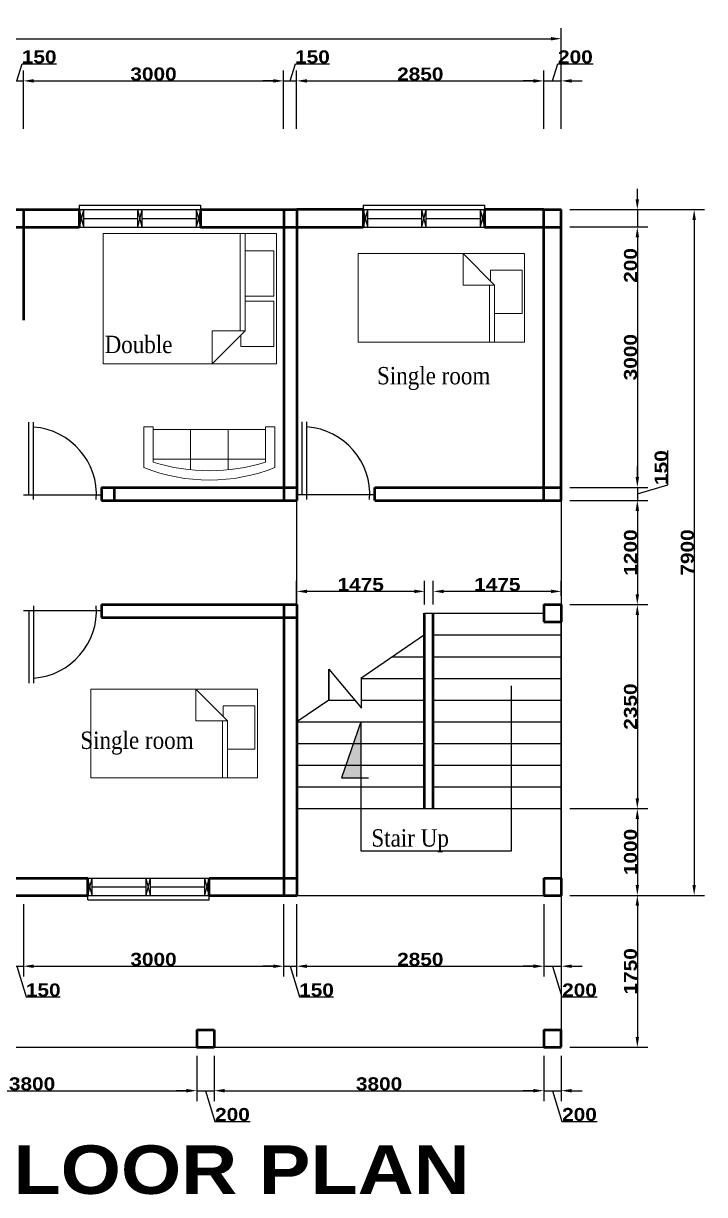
# Model space of a CAD drawing. Header units: metres. Extents: x -375439 to -92892, y 227570 to 490033.
# Drawn here: x -130078 to -122226, y 246348 to 259840 of the extents above; entities that cross this region are included whole.
import ezdxf

# ---------------------------------------------------------------- set-up
doc = ezdxf.new("R2010")
doc.units = ezdxf.units.M
doc.header["$MEASUREMENT"] = 0
doc.layers.add('.18', color=7, linetype='Continuous')
doc.layers.add('.20', color=7, linetype='Continuous')
for name, color, linetype, lineweight in [('.25', 1, 'Continuous', 25), ('.50', 7, 'Continuous', 50), ('dimensioning', 1, 'Continuous', 20), ('furniture', 8, 'Continuous', 18)]:
    doc.layers.add(name, color=color, linetype=linetype, lineweight=lineweight)
doc.styles.get("Standard").update_dxf_attribs({"font": ''})
doc.styles.get('Standard').set_extended_font_data('Arial Black')
doc.dimstyles.new('DIN', dxfattribs={"dimtxt": 150, "dimasz": 120, "dimexe": 120, "dimexo": 100, "dimtad": 1, "dimdec": 0, "dimdsep": 46, "dimtxsty": 'Standard', "dimcen": 2.5, "dimadec": 0, "dimazin": 0, "dimtfac": 1, "dimtdec": 0, "dimtmove": 0, "dimatfit": 3, "dimfxl": 1, "dimtvp": 1, "dimtolj": 1, "dimtzin": 0, "dimarcsym": 0})

# ---------------------------------------------------------------- blocks, each defined once
blk = doc.blocks.new('*D100')
at = {"layer": 'Defpoints', "color": 0}
for p in [(-123878, 257695), (-123878, 249795), (-122346, 249795)]:
    blk.add_point(p, dxfattribs=at)
at = {"layer": 'dimensioning', "color": 0, "lineweight": -2}
for p, q in [((-123778, 257695), (-122226, 257695)), ((-122346, 257575), (-122346, 249915)), ((-123778, 249795), (-122226, 249795))]:
    blk.add_line(p, q, dxfattribs=at)
at = {"layer": 'dimensioning', "color": 0}
for points in [[(-122366, 257575), (-122326, 257575), (-122346, 257695)], [(-122366, 249915), (-122326, 249915), (-122346, 249795)]]:
    blk.add_solid(points, dxfattribs=at)
at = {"layer": 'dimensioning', "color": 0, "insert": (-122424, 253745), "char_height": 150, "attachment_point": 5, "rotation": 90}
blk.add_mtext('\\A1;7900', dxfattribs=at)
blk = doc.blocks.new('*D101')
at = {"layer": 'Defpoints', "color": 0}
for p in [(-123878, 257695), (-123878, 257495), (-123001, 257495)]:
    blk.add_point(p, dxfattribs=at)
at = {"layer": 'dimensioning', "color": 0, "lineweight": -2}
for p, q in [((-123001, 257815), (-123001, 257935)), ((-123778, 257695), (-122881, 257695)), ((-123001, 257695), (-123001, 257495)), ((-123778, 257495), (-122881, 257495)), ((-123001, 257375), (-123001, 256848))]:
    blk.add_line(p, q, dxfattribs=at)
at = {"layer": 'dimensioning', "color": 0}
for points in [[(-123021, 257815), (-122981, 257815), (-123001, 257695)], [(-123021, 257375), (-122981, 257375), (-123001, 257495)]]:
    blk.add_solid(points, dxfattribs=at)
at = {"layer": 'dimensioning', "color": 0, "insert": (-123079, 257052), "char_height": 150, "attachment_point": 5, "rotation": 90}
blk.add_mtext('\\A1;200', dxfattribs=at)
blk = doc.blocks.new('*D102')
at = {"layer": 'Defpoints', "color": 0}
for p in [(-123878, 257495), (-123878, 254495), (-123001, 254495)]:
    blk.add_point(p, dxfattribs=at)
at = {"layer": 'dimensioning', "color": 0, "lineweight": -2}
for p, q in [((-123778, 257495), (-122881, 257495)), ((-123001, 257375), (-123001, 254615)), ((-123778, 254495), (-122881, 254495))]:
    blk.add_line(p, q, dxfattribs=at)
at = {"layer": 'dimensioning', "color": 0}
for points in [[(-123021, 257375), (-122981, 257375), (-123001, 257495)], [(-123021, 254615), (-122981, 254615), (-123001, 254495)]]:
    blk.add_solid(points, dxfattribs=at)
at = {"layer": 'dimensioning', "color": 0, "insert": (-123079, 255995), "char_height": 150, "attachment_point": 5, "rotation": 90}
blk.add_mtext('\\A1;3000', dxfattribs=at)
blk = doc.blocks.new('*D103')
at = {"layer": 'Defpoints', "color": 0}
for p in [(-123878, 254495), (-123878, 254345), (-123001, 254345)]:
    blk.add_point(p, dxfattribs=at)
at = {"layer": 'dimensioning', "color": 0, "lineweight": -2}
for p, q in [((-122648, 254526), (-122648, 254921)), ((-123001, 254615), (-123001, 254735)), ((-123778, 254495), (-122881, 254495)), ((-123001, 254420), (-122648, 254526)), ((-123001, 254495), (-123001, 254345)), ((-123001, 254495), (-123001, 254345)), ((-123778, 254345), (-122881, 254345)), ((-123001, 254225), (-123001, 254105))]:
    blk.add_line(p, q, dxfattribs=at)
at = {"layer": 'dimensioning', "color": 0}
for points in [[(-123021, 254615), (-122981, 254615), (-123001, 254495)], [(-123021, 254225), (-122981, 254225), (-123001, 254345)]]:
    blk.add_solid(points, dxfattribs=at)
at = {"layer": 'dimensioning', "color": 0, "insert": (-122726, 254723), "char_height": 150, "attachment_point": 5, "rotation": 90}
blk.add_mtext('\\A1;150', dxfattribs=at)
blk = doc.blocks.new('*D104')
at = {"layer": 'Defpoints', "color": 0}
for p in [(-123878, 254345), (-123878, 253145), (-123001, 253145)]:
    blk.add_point(p, dxfattribs=at)
at = {"layer": 'dimensioning', "color": 0, "lineweight": -2}
for p, q in [((-123778, 254345), (-122881, 254345)), ((-123001, 254225), (-123001, 253265)), ((-123778, 253145), (-122881, 253145))]:
    blk.add_line(p, q, dxfattribs=at)
at = {"layer": 'dimensioning', "color": 0}
for points in [[(-123021, 254225), (-122981, 254225), (-123001, 254345)], [(-123021, 253265), (-122981, 253265), (-123001, 253145)]]:
    blk.add_solid(points, dxfattribs=at)
at = {"layer": 'dimensioning', "color": 0, "insert": (-123079, 253745), "char_height": 150, "attachment_point": 5, "rotation": 90}
blk.add_mtext('\\A1;1200', dxfattribs=at)
blk = doc.blocks.new('*D105')
at = {"layer": 'Defpoints', "color": 0}
for p in [(-123878, 253145), (-123878, 250795), (-123001, 250795)]:
    blk.add_point(p, dxfattribs=at)
at = {"layer": 'dimensioning', "color": 0, "lineweight": -2}
for p, q in [((-123778, 253145), (-122881, 253145)), ((-123001, 253025), (-123001, 250915)), ((-123778, 250795), (-122881, 250795))]:
    blk.add_line(p, q, dxfattribs=at)
at = {"layer": 'dimensioning', "color": 0}
for points in [[(-123021, 253025), (-122981, 253025), (-123001, 253145)], [(-123021, 250915), (-122981, 250915), (-123001, 250795)]]:
    blk.add_solid(points, dxfattribs=at)
at = {"layer": 'dimensioning', "color": 0, "insert": (-123079, 251970), "char_height": 150, "attachment_point": 5, "rotation": 90}
blk.add_mtext('\\A1;2350', dxfattribs=at)
blk = doc.blocks.new('*D106')
at = {"layer": 'Defpoints', "color": 0}
for p in [(-123878, 250795), (-123878, 249795), (-123001, 249795)]:
    blk.add_point(p, dxfattribs=at)
at = {"layer": 'dimensioning', "color": 0, "lineweight": -2}
for p, q in [((-123778, 250795), (-122881, 250795)), ((-123001, 250675), (-123001, 249915)), ((-123778, 249795), (-122881, 249795))]:
    blk.add_line(p, q, dxfattribs=at)
at = {"layer": 'dimensioning', "color": 0}
for points in [[(-123021, 250675), (-122981, 250675), (-123001, 250795)], [(-123021, 249915), (-122981, 249915), (-123001, 249795)]]:
    blk.add_solid(points, dxfattribs=at)
at = {"layer": 'dimensioning', "color": 0, "insert": (-123079, 250295), "char_height": 150, "attachment_point": 5, "rotation": 90}
blk.add_mtext('\\A1;1000', dxfattribs=at)
blk = doc.blocks.new('*D107')
at = {"layer": 'Defpoints', "color": 0}
for p in [(-123878, 249795), (-123878, 248045), (-123001, 248045)]:
    blk.add_point(p, dxfattribs=at)
at = {"layer": 'dimensioning', "color": 0, "lineweight": -2}
for p, q in [((-123778, 249795), (-122881, 249795)), ((-123001, 249675), (-123001, 248165)), ((-123778, 248045), (-122881, 248045))]:
    blk.add_line(p, q, dxfattribs=at)
at = {"layer": 'dimensioning', "color": 0}
for points in [[(-123021, 249675), (-122981, 249675), (-123001, 249795)], [(-123021, 248165), (-122981, 248165), (-123001, 248045)]]:
    blk.add_solid(points, dxfattribs=at)
at = {"layer": 'dimensioning', "color": 0, "insert": (-123079, 248920), "char_height": 150, "attachment_point": 5, "rotation": 90}
blk.add_mtext('\\A1;1750', dxfattribs=at)
blk = doc.blocks.new('*D108')
at = {"layer": 'Defpoints', "color": 0}
for p in [(-123878, 259664), (-140178, 258000), (-123878, 257000)]:
    blk.add_point(p, dxfattribs=at)
at = {"layer": 'dimensioning', "color": 0, "lineweight": -2}
for p, q in [((-140178, 259750), (-140178, 259784)), ((-123878, 258750), (-123878, 259784)), ((-140058, 259664), (-123998, 259664))]:
    blk.add_line(p, q, dxfattribs=at)
at = {"layer": 'dimensioning', "color": 0}
for points in [[(-140058, 259684), (-140058, 259644), (-140178, 259664)], [(-123998, 259684), (-123998, 259644), (-123878, 259664)]]:
    blk.add_solid(points, dxfattribs=at)
at = {"layer": 'dimensioning', "color": 0, "insert": (-132028, 259742), "char_height": 150, "attachment_point": 5}
blk.add_mtext('\\A1;16300', dxfattribs=at)
blk = doc.blocks.new('*D123')
at = {"layer": 'Defpoints', "color": 0}
for p in [(-130078, 259178), (-130228, 256874), (-130078, 256874)]:
    blk.add_point(p, dxfattribs=at)
at = {"layer": 'dimensioning', "color": 0, "lineweight": -2}
for p, q in [((-130153, 259178), (-130093, 259376)), ((-130093, 259376), (-129698, 259376)), ((-130228, 258624), (-130228, 259298)), ((-130078, 258624), (-130078, 259298)), ((-130348, 259178), (-130468, 259178)), ((-130228, 259178), (-130078, 259178)), ((-130228, 259178), (-130078, 259178)), ((-129958, 259178), (-129838, 259178))]:
    blk.add_line(p, q, dxfattribs=at)
at = {"layer": 'dimensioning', "color": 0}
for points in [[(-130348, 259198), (-130348, 259158), (-130228, 259178)], [(-129958, 259198), (-129958, 259158), (-130078, 259178)]]:
    blk.add_solid(points, dxfattribs=at)
at = {"layer": 'dimensioning', "color": 0, "insert": (-129896, 259454), "char_height": 150, "attachment_point": 5}
blk.add_mtext('\\A1;150', dxfattribs=at)
blk = doc.blocks.new('*D124')
at = {"layer": 'Defpoints', "color": 0}
for p in [(-127078, 259178), (-130078, 256874), (-127078, 256874)]:
    blk.add_point(p, dxfattribs=at)
at = {"layer": 'dimensioning', "color": 0, "lineweight": -2}
for p, q in [((-130078, 258624), (-130078, 259298)), ((-127078, 258624), (-127078, 259298)), ((-129958, 259178), (-127198, 259178))]:
    blk.add_line(p, q, dxfattribs=at)
at = {"layer": 'dimensioning', "color": 0}
for points in [[(-129958, 259198), (-129958, 259158), (-130078, 259178)], [(-127198, 259198), (-127198, 259158), (-127078, 259178)]]:
    blk.add_solid(points, dxfattribs=at)
at = {"layer": 'dimensioning', "color": 0, "insert": (-128578, 259256), "char_height": 150, "attachment_point": 5}
blk.add_mtext('\\A1;3000', dxfattribs=at)
blk = doc.blocks.new('*D125')
at = {"layer": 'Defpoints', "color": 0}
for p in [(-126928, 259178), (-127078, 256874), (-126928, 256874)]:
    blk.add_point(p, dxfattribs=at)
at = {"layer": 'dimensioning', "color": 0, "lineweight": -2}
for p, q in [((-127003, 259178), (-126943, 259376)), ((-126943, 259376), (-126548, 259376)), ((-127078, 258624), (-127078, 259298)), ((-126928, 258624), (-126928, 259298)), ((-127198, 259178), (-127318, 259178)), ((-127078, 259178), (-126928, 259178)), ((-127078, 259178), (-126928, 259178)), ((-126808, 259178), (-126688, 259178))]:
    blk.add_line(p, q, dxfattribs=at)
at = {"layer": 'dimensioning', "color": 0}
for points in [[(-127198, 259198), (-127198, 259158), (-127078, 259178)], [(-126808, 259198), (-126808, 259158), (-126928, 259178)]]:
    blk.add_solid(points, dxfattribs=at)
at = {"layer": 'dimensioning', "color": 0, "insert": (-126746, 259454), "char_height": 150, "attachment_point": 5}
blk.add_mtext('\\A1;150', dxfattribs=at)
blk = doc.blocks.new('*D126')
at = {"layer": 'Defpoints', "color": 0}
for p in [(-124078, 259178), (-126928, 256874), (-124078, 256874)]:
    blk.add_point(p, dxfattribs=at)
at = {"layer": 'dimensioning', "color": 0, "lineweight": -2}
for p, q in [((-126928, 258624), (-126928, 259298)), ((-124078, 258624), (-124078, 259298)), ((-126808, 259178), (-124198, 259178))]:
    blk.add_line(p, q, dxfattribs=at)
at = {"layer": 'dimensioning', "color": 0}
for points in [[(-126808, 259198), (-126808, 259158), (-126928, 259178)], [(-124198, 259198), (-124198, 259158), (-124078, 259178)]]:
    blk.add_solid(points, dxfattribs=at)
at = {"layer": 'dimensioning', "color": 0, "insert": (-125503, 259256), "char_height": 150, "attachment_point": 5}
blk.add_mtext('\\A1;2850', dxfattribs=at)
blk = doc.blocks.new('*D127')
at = {"layer": 'Defpoints', "color": 0}
for p in [(-123878, 259178), (-124078, 256874), (-123878, 256874)]:
    blk.add_point(p, dxfattribs=at)
at = {"layer": 'dimensioning', "color": 0, "lineweight": -2}
for p, q in [((-123978, 259178), (-123918, 259376)), ((-123918, 259376), (-123512, 259376)), ((-124078, 258624), (-124078, 259298)), ((-123878, 258624), (-123878, 259298)), ((-124198, 259178), (-124318, 259178)), ((-124078, 259178), (-123878, 259178)), ((-124078, 259178), (-123878, 259178)), ((-123758, 259178), (-123638, 259178))]:
    blk.add_line(p, q, dxfattribs=at)
at = {"layer": 'dimensioning', "color": 0}
for points in [[(-124198, 259198), (-124198, 259158), (-124078, 259178)], [(-123758, 259198), (-123758, 259158), (-123878, 259178)]]:
    blk.add_solid(points, dxfattribs=at)
at = {"layer": 'dimensioning', "color": 0, "insert": (-123715, 259454), "char_height": 150, "attachment_point": 5}
blk.add_mtext('\\A1;200', dxfattribs=at)
blk = doc.blocks.new('*D143')
at = {"layer": 'Defpoints', "color": 0}
for p in [(-130228, 249795), (-130078, 249795), (-130078, 248979)]:
    blk.add_point(p, dxfattribs=at)
at = {"layer": 'dimensioning', "color": 0, "lineweight": -2}
for p, q in [((-130228, 249695), (-130228, 248859)), ((-130078, 249695), (-130078, 248859)), ((-130348, 248979), (-130468, 248979)), ((-130228, 248979), (-130078, 248979)), ((-130228, 248979), (-130078, 248979)), ((-130153, 248979), (-130046, 248625)), ((-129958, 248979), (-129838, 248979)), ((-130046, 248625), (-129652, 248625))]:
    blk.add_line(p, q, dxfattribs=at)
at = {"layer": 'dimensioning', "color": 0}
for points in [[(-130348, 248999), (-130348, 248959), (-130228, 248979)], [(-129958, 248999), (-129958, 248959), (-130078, 248979)]]:
    blk.add_solid(points, dxfattribs=at)
at = {"layer": 'dimensioning', "color": 0, "insert": (-129849, 248704), "char_height": 150, "attachment_point": 5}
blk.add_mtext('\\A1;150', dxfattribs=at)
blk = doc.blocks.new('*D144')
at = {"layer": 'Defpoints', "color": 0}
for p in [(-130078, 249795), (-127078, 249795), (-127078, 248979)]:
    blk.add_point(p, dxfattribs=at)
at = {"layer": 'dimensioning', "color": 0, "lineweight": -2}
for p, q in [((-130078, 249695), (-130078, 248859)), ((-127078, 249695), (-127078, 248859)), ((-129958, 248979), (-127198, 248979))]:
    blk.add_line(p, q, dxfattribs=at)
at = {"layer": 'dimensioning', "color": 0}
for points in [[(-129958, 248999), (-129958, 248959), (-130078, 248979)], [(-127198, 248999), (-127198, 248959), (-127078, 248979)]]:
    blk.add_solid(points, dxfattribs=at)
at = {"layer": 'dimensioning', "color": 0, "insert": (-128578, 249057), "char_height": 150, "attachment_point": 5}
blk.add_mtext('\\A1;3000', dxfattribs=at)
blk = doc.blocks.new('*D145')
at = {"layer": 'Defpoints', "color": 0}
for p in [(-127078, 249795), (-126928, 249795), (-126928, 248979)]:
    blk.add_point(p, dxfattribs=at)
at = {"layer": 'dimensioning', "color": 0, "lineweight": -2}
for p, q in [((-127078, 249695), (-127078, 248859)), ((-126928, 249695), (-126928, 248859)), ((-127198, 248979), (-127318, 248979)), ((-127078, 248979), (-126928, 248979)), ((-127078, 248979), (-126928, 248979)), ((-127003, 248979), (-126896, 248625)), ((-126808, 248979), (-126688, 248979)), ((-126896, 248625), (-126502, 248625))]:
    blk.add_line(p, q, dxfattribs=at)
at = {"layer": 'dimensioning', "color": 0}
for points in [[(-127198, 248999), (-127198, 248959), (-127078, 248979)], [(-126808, 248999), (-126808, 248959), (-126928, 248979)]]:
    blk.add_solid(points, dxfattribs=at)
at = {"layer": 'dimensioning', "color": 0, "insert": (-126699, 248704), "char_height": 150, "attachment_point": 5}
blk.add_mtext('\\A1;150', dxfattribs=at)
blk = doc.blocks.new('*D146')
at = {"layer": 'Defpoints', "color": 0}
for p in [(-126928, 249795), (-124078, 249795), (-124078, 248979)]:
    blk.add_point(p, dxfattribs=at)
at = {"layer": 'dimensioning', "color": 0, "lineweight": -2}
for p, q in [((-126928, 249695), (-126928, 248859)), ((-124078, 249695), (-124078, 248859)), ((-126808, 248979), (-124198, 248979))]:
    blk.add_line(p, q, dxfattribs=at)
at = {"layer": 'dimensioning', "color": 0}
for points in [[(-126808, 248999), (-126808, 248959), (-126928, 248979)], [(-124198, 248999), (-124198, 248959), (-124078, 248979)]]:
    blk.add_solid(points, dxfattribs=at)
at = {"layer": 'dimensioning', "color": 0, "insert": (-125503, 249057), "char_height": 150, "attachment_point": 5}
blk.add_mtext('\\A1;2850', dxfattribs=at)
blk = doc.blocks.new('*D147')
at = {"layer": 'Defpoints', "color": 0}
for p in [(-124078, 249795), (-123878, 249795), (-123878, 248979)]:
    blk.add_point(p, dxfattribs=at)
at = {"layer": 'dimensioning', "color": 0, "lineweight": -2}
for p, q in [((-124078, 249695), (-124078, 248859)), ((-123878, 249695), (-123878, 248859)), ((-124198, 248979), (-124318, 248979)), ((-124078, 248979), (-123878, 248979)), ((-124078, 248979), (-123878, 248979)), ((-123978, 248979), (-123871, 248625)), ((-123758, 248979), (-123638, 248979)), ((-123871, 248625), (-123465, 248625))]:
    blk.add_line(p, q, dxfattribs=at)
at = {"layer": 'dimensioning', "color": 0}
for points in [[(-124198, 248999), (-124198, 248959), (-124078, 248979)], [(-123758, 248999), (-123758, 248959), (-123878, 248979)]]:
    blk.add_solid(points, dxfattribs=at)
at = {"layer": 'dimensioning', "color": 0, "insert": (-123668, 248704), "char_height": 150, "attachment_point": 5}
blk.add_mtext('\\A1;200', dxfattribs=at)
blk = doc.blocks.new('*D152')
at = {"layer": 'Defpoints', "color": 0}
for p in [(-131878, 248045), (-128078, 248045), (-128078, 247545)]:
    blk.add_point(p, dxfattribs=at)
at = {"layer": 'dimensioning', "color": 0, "lineweight": -2}
for p, q in [((-131878, 247945), (-131878, 247425)), ((-128078, 247945), (-128078, 247425)), ((-131758, 247545), (-128198, 247545))]:
    blk.add_line(p, q, dxfattribs=at)
at = {"layer": 'dimensioning', "color": 0}
for points in [[(-131758, 247565), (-131758, 247525), (-131878, 247545)], [(-128198, 247565), (-128198, 247525), (-128078, 247545)]]:
    blk.add_solid(points, dxfattribs=at)
at = {"layer": 'dimensioning', "color": 0, "insert": (-129978, 247623), "char_height": 150, "attachment_point": 5}
blk.add_mtext('\\A1;3800', dxfattribs=at)
blk = doc.blocks.new('*D153')
at = {"layer": 'Defpoints', "color": 0}
for p in [(-128078, 248045), (-127878, 248045), (-127878, 247545)]:
    blk.add_point(p, dxfattribs=at)
at = {"layer": 'dimensioning', "color": 0, "lineweight": -2}
for p, q in [((-128078, 247945), (-128078, 247425)), ((-127878, 247945), (-127878, 247425)), ((-128198, 247545), (-128318, 247545)), ((-128078, 247545), (-127878, 247545)), ((-128078, 247545), (-127878, 247545)), ((-127978, 247545), (-127871, 247191)), ((-127758, 247545), (-127638, 247545)), ((-127871, 247191), (-127465, 247191))]:
    blk.add_line(p, q, dxfattribs=at)
at = {"layer": 'dimensioning', "color": 0}
for points in [[(-128198, 247565), (-128198, 247525), (-128078, 247545)], [(-127758, 247565), (-127758, 247525), (-127878, 247545)]]:
    blk.add_solid(points, dxfattribs=at)
at = {"layer": 'dimensioning', "color": 0, "insert": (-127668, 247270), "char_height": 150, "attachment_point": 5}
blk.add_mtext('\\A1;200', dxfattribs=at)
blk = doc.blocks.new('*D154')
at = {"layer": 'Defpoints', "color": 0}
for p in [(-127878, 248045), (-124078, 248045), (-124078, 247545)]:
    blk.add_point(p, dxfattribs=at)
at = {"layer": 'dimensioning', "color": 0, "lineweight": -2}
for p, q in [((-127878, 247945), (-127878, 247425)), ((-124078, 247945), (-124078, 247425)), ((-127758, 247545), (-124198, 247545))]:
    blk.add_line(p, q, dxfattribs=at)
at = {"layer": 'dimensioning', "color": 0}
for points in [[(-127758, 247565), (-127758, 247525), (-127878, 247545)], [(-124198, 247565), (-124198, 247525), (-124078, 247545)]]:
    blk.add_solid(points, dxfattribs=at)
at = {"layer": 'dimensioning', "color": 0, "insert": (-125978, 247623), "char_height": 150, "attachment_point": 5}
blk.add_mtext('\\A1;3800', dxfattribs=at)
blk = doc.blocks.new('*D155')
at = {"layer": 'Defpoints', "color": 0}
for p in [(-124078, 248045), (-123878, 248045), (-123878, 247545)]:
    blk.add_point(p, dxfattribs=at)
at = {"layer": 'dimensioning', "color": 0, "lineweight": -2}
for p, q in [((-124078, 247945), (-124078, 247425)), ((-123878, 247945), (-123878, 247425)), ((-124198, 247545), (-124318, 247545)), ((-124078, 247545), (-123878, 247545)), ((-124078, 247545), (-123878, 247545)), ((-123978, 247545), (-123871, 247191)), ((-123758, 247545), (-123638, 247545)), ((-123871, 247191), (-123465, 247191))]:
    blk.add_line(p, q, dxfattribs=at)
at = {"layer": 'dimensioning', "color": 0}
for points in [[(-124198, 247565), (-124198, 247525), (-124078, 247545)], [(-123758, 247565), (-123758, 247525), (-123878, 247545)]]:
    blk.add_solid(points, dxfattribs=at)
at = {"layer": 'dimensioning', "color": 0, "insert": (-123668, 247270), "char_height": 150, "attachment_point": 5}
blk.add_mtext('\\A1;200', dxfattribs=at)
blk = doc.blocks.new('*D156')
at = {"layer": 'Defpoints', "color": 0}
for p in [(-125353, 253297), (-123878, 253145), (-125353, 253045)]:
    blk.add_point(p, dxfattribs=at)
at = {"layer": 'dimensioning', "color": 0, "lineweight": -2}
for p, q in [((-125353, 253145), (-125353, 253417)), ((-123878, 253245), (-123878, 253417)), ((-123998, 253297), (-125233, 253297))]:
    blk.add_line(p, q, dxfattribs=at)
at = {"layer": 'dimensioning', "color": 0}
for points in [[(-125233, 253317), (-125233, 253277), (-125353, 253297)], [(-123998, 253317), (-123998, 253277), (-123878, 253297)]]:
    blk.add_solid(points, dxfattribs=at)
at = {"layer": 'dimensioning', "color": 0, "insert": (-124615, 253375), "char_height": 150, "attachment_point": 5}
blk.add_mtext('\\A1;1475', dxfattribs=at)
blk = doc.blocks.new('*D157')
at = {"layer": 'Defpoints', "color": 0}
for p in [(-126928, 253297), (-126928, 252995), (-125453, 253045)]:
    blk.add_point(p, dxfattribs=at)
at = {"layer": 'dimensioning', "color": 0, "lineweight": -2}
for p, q in [((-126928, 253095), (-126928, 253417)), ((-125453, 253145), (-125453, 253417)), ((-125573, 253297), (-126808, 253297))]:
    blk.add_line(p, q, dxfattribs=at)
at = {"layer": 'dimensioning', "color": 0}
for points in [[(-126808, 253317), (-126808, 253277), (-126928, 253297)], [(-125573, 253317), (-125573, 253277), (-125453, 253297)]]:
    blk.add_solid(points, dxfattribs=at)
at = {"layer": 'dimensioning', "color": 0, "insert": (-126190, 253375), "char_height": 150, "attachment_point": 5}
blk.add_mtext('\\A1;1475', dxfattribs=at)

msp = doc.modelspace()

# ---------------------------------------------------------------- hatches: boundary and pattern name
at = {"layer": '.20'}
h = msp.add_hatch(color=256, dxfattribs=at)
h.paths.add_polyline_path([(-126190.1, 251794.8), (-126275.3, 251544.8), (-126190.1, 251544.8)])
h.paths.add_polyline_path([(-126190.1, 251544.8), (-126275.3, 251544.8), (-126360.6, 251294.8), (-126190.1, 251294.8)])
h.paths.add_polyline_path([(-126190.1, 251294.8), (-126360.6, 251294.8), (-126410, 251150), (-126190.1, 251150)])

# ---------------------------------------------------------------- linework, layer by layer
for p, q in [((-129435.8, 257694.8), (-129435.8, 257494.8)), ((-128035.8, 257694.8), (-128035.8, 257494.8)), ((-126163.1, 257494.8), (-126163.1, 257694.8)), ((-124763.1, 257494.8), (-124763.1, 257694.8)), ((-126927.6, 253144.8), (-126927.6, 254344.8)), ((-123877.6, 254344.8), (-123877.6, 253144.8)), ((-123877.6, 253144.8), (-123877.6, 249794.8)), ((-125452.6, 253044.8), (-124077.6, 253044.8)), ((-123877.6, 249794.8), (-123877.6, 252944.8)), ((-125452.6, 252794.8), (-126190.1, 252294.8)), ((-125352.6, 252794.8), (-123877.6, 252794.8)), ((-125821.3, 252544.8), (-125452.6, 252544.8)), ((-125352.6, 252544.8), (-123877.6, 252544.8)), ((-126558.8, 252044.8), (-126558.8, 252400)), ((-126558.8, 252400), (-126558.8, 252044.8)), ((-126558.8, 252400), (-126180, 251950)), ((-126180, 251950), (-126180, 252301.6)), ((-126190.1, 252294.8), (-125452.6, 252294.8)), ((-125352.6, 252294.8), (-123877.6, 252294.8)), ((-124450, 250310), (-124450, 252210)), ((-126558.8, 252044.8), (-126927.6, 251794.8)), ((-126558.8, 252044.8), (-126259.8, 252044.8)), ((-126180, 252044.8), (-125452.6, 252044.8)), ((-125352.6, 252044.8), (-123877.6, 252044.8)), ((-126927.6, 251794.8), (-125452.6, 251794.8)), ((-126190.1, 251794.8), (-126410, 251150)), ((-126190.1, 251794.8), (-126190.1, 250310)), ((-125352.6, 251794.8), (-123877.6, 251794.8)), ((-126927.6, 251544.8), (-125452.6, 251544.8)), ((-125352.6, 251544.8), (-123877.6, 251544.8)), ((-126927.6, 251294.8), (-125452.6, 251294.8)), ((-125352.6, 251294.8), (-123877.6, 251294.8)), ((-126410, 251150), (-126100, 251150)), ((-126927.6, 251044.8), (-125452.6, 251044.8)), ((-125352.6, 251044.8), (-123877.6, 251044.8)), ((-126927.6, 250794.8), (-123877.6, 250794.8)), ((-126190.1, 250310), (-124450, 250310)), ((-129336.6, 249994.8), (-129336.6, 249794.8)), ((-127936.6, 249994.8), (-127936.6, 249794.8)), ((-126927.6, 249794.8), (-123877.6, 249794.8)), ((-123877.6, 249794.8), (-123877.6, 248044.8)), ((-140177.6, 248044.8), (-123877.6, 248044.8))]:
    msp.add_line(p, q, dxfattribs=at)
at = {"layer": '.25'}
for p, q in [((-129435.8, 257744.8), (-128035.8, 257744.8)), ((-129435.8, 257744.8), (-129435.8, 257694.8)), ((-128035.8, 257744.8), (-128035.8, 257694.8)), ((-126163.1, 257744.8), (-124763.1, 257744.8)), ((-126163.1, 257744.8), (-126163.1, 257694.8)), ((-124763.1, 257744.8), (-124763.1, 257694.8)), ((-129435.8, 257694.8), (-128035.8, 257694.8)), ((-129385.8, 257694.8), (-129435.8, 257494.8)), ((-129435.8, 257694.8), (-129385.8, 257494.8)), ((-129385.8, 257694.8), (-129385.8, 257494.8)), ((-129385.8, 257594.8), (-128760.8, 257594.8)), ((-128710.8, 257694.8), (-128760.8, 257494.8)), ((-128760.8, 257694.8), (-128710.8, 257494.8)), ((-128760.8, 257694.8), (-128760.8, 257494.8)), ((-128710.8, 257694.8), (-128710.8, 257494.8)), ((-128710.8, 257594.8), (-128085.8, 257594.8)), ((-128035.8, 257694.8), (-128085.8, 257494.8)), ((-128085.8, 257694.8), (-128035.8, 257494.8)), ((-128085.8, 257694.8), (-128085.8, 257494.8)), ((-126163.1, 257694.8), (-124763.1, 257694.8)), ((-126113.1, 257694.8), (-126163.1, 257494.8)), ((-126163.1, 257694.8), (-126113.1, 257494.8)), ((-126113.1, 257694.8), (-126113.1, 257494.8)), ((-126113.1, 257594.8), (-125488.1, 257594.8)), ((-125438.1, 257694.8), (-125488.1, 257494.8)), ((-125488.1, 257694.8), (-125438.1, 257494.8)), ((-125488.1, 257694.8), (-125488.1, 257494.8)), ((-125438.1, 257694.8), (-125438.1, 257494.8)), ((-125438.1, 257594.8), (-124813.1, 257594.8)), ((-124763.1, 257694.8), (-124813.1, 257494.8)), ((-124813.1, 257694.8), (-124763.1, 257494.8)), ((-124813.1, 257694.8), (-124813.1, 257494.8)), ((-129435.8, 257494.8), (-128035.8, 257494.8)), ((-126163.1, 257494.8), (-124763.1, 257494.8)), ((-130016.3, 254410), (-130016.3, 255247)), ((-129960.5, 254354.2), (-129960.5, 255247)), ((-126866.3, 254412.8), (-126866.3, 255249.9)), ((-126810.5, 254357), (-126810.5, 255249.9)), ((-130077.6, 254410), (-129177.6, 254410)), ((-126927.6, 254412.8), (-126027.6, 254412.8)), ((-129960.5, 253132.6), (-129960.5, 252239.7)), ((-130077.6, 253076.8), (-129177.6, 253076.8)), ((-130016.3, 253076.8), (-130016.3, 252239.7)), ((-129336.6, 249994.8), (-127936.6, 249994.8)), ((-129286.6, 249794.8), (-129336.6, 249994.8)), ((-129336.6, 249794.8), (-129286.6, 249994.8)), ((-129286.6, 249794.8), (-129286.6, 249994.8)), ((-129286.6, 249894.8), (-128661.6, 249894.8)), ((-128611.6, 249794.8), (-128661.6, 249994.8)), ((-128661.6, 249794.8), (-128611.6, 249994.8)), ((-128661.6, 249794.8), (-128661.6, 249994.8)), ((-128611.6, 249794.8), (-128611.6, 249994.8)), ((-128611.6, 249894.8), (-127986.6, 249894.8)), ((-127936.6, 249794.8), (-127986.6, 249994.8)), ((-127986.6, 249794.8), (-127936.6, 249994.8)), ((-127986.6, 249794.8), (-127986.6, 249994.8)), ((-129336.6, 249794.8), (-127936.6, 249794.8)), ((-129336.6, 249744.8), (-129336.6, 249794.8)), ((-129336.6, 249744.8), (-127936.6, 249744.8)), ((-127936.6, 249744.8), (-127936.6, 249794.8))]:
    msp.add_line(p, q, dxfattribs=at)
for centre, start, end in [((-130016.3, 254410), 355.90396, 85.90396), ((-126866.3, 254412.8), 355.90396, 85.90396), ((-130016.3, 253076.8), 274.09604, 4.09604)]:
    msp.add_arc(centre, 781.2, start, end, dxfattribs=at)
at = {"layer": '.50'}
for p, q in [((-133427.3, 257694.8), (-129435.8, 257694.8)), ((-130077.6, 257694.8), (-130077.6, 256419.8)), ((-129435.8, 257694.8), (-129435.8, 257494.8)), ((-129435.8, 257694.8), (-129435.8, 257494.8)), ((-128035.8, 257694.8), (-126927.6, 257694.8)), ((-128035.8, 257694.8), (-128035.8, 257494.8)), ((-127077.6, 257694.8), (-127077.6, 254344.8)), ((-126927.6, 257694.8), (-126927.6, 254344.8)), ((-126163.1, 257694.8), (-126927.6, 257694.8)), ((-126163.1, 257694.8), (-126163.1, 257494.8)), ((-126163.1, 257694.8), (-126163.1, 257494.8)), ((-124077.6, 257694.8), (-124763.1, 257694.8)), ((-124763.1, 257694.8), (-124763.1, 257494.8)), ((-124077.6, 257694.8), (-123877.6, 257694.8)), ((-124077.6, 257494.8), (-124077.6, 257694.8)), ((-123877.6, 254344.8), (-123877.6, 257694.8)), ((-133427.3, 257494.8), (-129435.8, 257494.8)), ((-128035.8, 257494.8), (-126163.1, 257494.8)), ((-124763.1, 257494.8), (-124077.6, 257494.8)), ((-124077.6, 257494.8), (-123877.6, 257494.8)), ((-124077.6, 254344.8), (-124077.6, 257494.8)), ((-129177.6, 254494.8), (-129177.6, 254344.8)), ((-129177.6, 254494.8), (-126927.6, 254494.8)), ((-129027.6, 254344.8), (-129027.6, 254494.8)), ((-126027.6, 254344.8), (-126027.6, 254494.8)), ((-126027.6, 254494.8), (-123877.6, 254494.8)), ((-129177.6, 254344.8), (-126927.6, 254344.8)), ((-126027.6, 254344.8), (-123877.6, 254344.8)), ((-129177.6, 253144.8), (-129177.6, 252994.8)), ((-129177.6, 253144.8), (-126927.6, 253144.8)), ((-127077.6, 253144.8), (-127077.6, 249794.8)), ((-126927.6, 253144.8), (-126927.6, 249794.8)), ((-124077.6, 253144.8), (-123877.6, 253144.8)), ((-124077.6, 253144.8), (-124077.6, 252944.8)), ((-123877.6, 253144.8), (-123877.6, 252944.8)), ((-129177.6, 252994.8), (-126927.6, 252994.8)), ((-125452.6, 250794.8), (-125452.6, 253044.8)), ((-125352.6, 250794.8), (-125352.6, 253044.8)), ((-124077.6, 252944.8), (-123877.6, 252944.8)), ((-131059.8, 249994.8), (-129336.6, 249994.8)), ((-129336.6, 249794.8), (-129336.6, 249994.8)), ((-129336.6, 249794.8), (-129336.6, 249994.8)), ((-127936.6, 249994.8), (-126927.6, 249994.8)), ((-127936.6, 249794.8), (-127936.6, 249994.8)), ((-124077.6, 249994.8), (-123877.6, 249994.8)), ((-124077.6, 249994.8), (-124077.6, 249794.8)), ((-123877.6, 249994.8), (-123877.6, 249794.8)), ((-131059.8, 249794.8), (-129336.6, 249794.8)), ((-127936.6, 249794.8), (-126927.6, 249794.8)), ((-124077.6, 249794.8), (-123877.6, 249794.8)), ((-128077.6, 248244.8), (-127877.6, 248244.8)), ((-128077.6, 248244.8), (-128077.6, 248044.8)), ((-127877.6, 248244.8), (-127877.6, 248044.8)), ((-124077.6, 248244.8), (-123877.6, 248244.8)), ((-124077.6, 248244.8), (-124077.6, 248044.8)), ((-123877.6, 248044.8), (-123877.6, 248244.8)), ((-128077.6, 248044.8), (-127877.6, 248044.8)), ((-124077.6, 248044.8), (-123877.6, 248044.8))]:
    msp.add_line(p, q, dxfattribs=at)
at = {"layer": 'furniture'}
for p, q in [((-129160, 255920), (-129160, 257420)), ((-129160, 257420), (-127160, 257420)), ((-127580, 256300), (-127580, 257420)), ((-127520, 257420), (-127520, 256300)), ((-127160, 257420), (-127160, 255920)), ((-127520, 257220), (-127190, 257220)), ((-127190, 257220), (-127190, 256700)), ((-126220, 257190), (-126220, 256170)), ((-124300, 257190), (-126220, 257190)), ((-125010.4, 257190), (-124645.6, 256825.2)), ((-125010.4, 256825.2), (-125010.4, 257190)), ((-124300, 256170), (-124300, 257190)), ((-124693.6, 256998), (-124693.6, 256873.2)), ((-124328.8, 256998), (-124693.6, 256998)), ((-124328.8, 256498.8), (-124328.8, 256998)), ((-124645.6, 256825.2), (-125010.4, 256825.2)), ((-124703.2, 256825.2), (-124703.2, 256170)), ((-124645.6, 256170), (-124645.6, 256825.2)), ((-127190, 256700), (-127520, 256700)), ((-127520, 256640), (-127190, 256640)), ((-127190, 256640), (-127190, 256120)), ((-124645.6, 256498.8), (-124328.8, 256498.8)), ((-127900, 256300), (-127900, 255920)), ((-127900, 255920), (-127520, 256300)), ((-127520, 256300), (-127900, 256300)), ((-127570, 256120), (-127570, 256250)), ((-127190, 256120), (-127570, 256120)), ((-126220, 256170), (-124300, 256170)), ((-127160, 255920), (-129160, 255920)), ((-128582, 255191.1), (-128582, 254785.6)), ((-127286, 255163.1), (-128582, 255163.1)), ((-128150, 255163.1), (-128150, 254697.9)), ((-127718, 255163.1), (-127718, 254697.9)), ((-127286, 255191.1), (-127286, 254785.6)), ((-127286, 254820), (-128582, 254820)), ((-129300, 252170), (-129300, 251150)), ((-127380, 252170), (-129300, 252170)), ((-128090.4, 252170), (-127725.6, 251805.2)), ((-128090.4, 251805.2), (-128090.4, 252170)), ((-127380, 251150), (-127380, 252170)), ((-127773.6, 251978), (-127773.6, 251853.2)), ((-127408.8, 251978), (-127773.6, 251978)), ((-127408.8, 251478.8), (-127408.8, 251978)), ((-127725.6, 251805.2), (-128090.4, 251805.2)), ((-127783.2, 251805.2), (-127783.2, 251150)), ((-127725.6, 251150), (-127725.6, 251805.2)), ((-127725.6, 251478.8), (-127408.8, 251478.8)), ((-129300, 251150), (-127380, 251150))]:
    msp.add_line(p, q, dxfattribs=at)
for points in [[(-128690, 254723.1), (-128690, 255191.1), (-128582, 255191.1)], [(-127286, 255191.1), (-127178, 255191.1), (-127178, 254723.1)]]:
    msp.add_lwpolyline(points, dxfattribs=at)
for centre, radius, start, end in [((-127934, 256868.7), 2181.5, 252.72033, 287.2797), ((-127934, 256635.6), 2056.5, 248.43141, 291.5686)]:
    msp.add_arc(centre, radius, start, end, dxfattribs=at)

# ---------------------------------------------------------------- texts
at = {"layer": '.18', "char_height": 200, "width": 4077.3, "attachment_point": 1}
for s, insert in [('{\\fGaramond|b0|i0|c0|p18;Double }', (-129142, 256242.2)), ('{\\fGaramond|b0|i0|c0|p18;Single room}', (-126002, 255882.2)), ('{\\fGaramond|b0|i0|c0|p18;Single room}', (-129422, 251682.2)), ('{\\fGaramond|b0|i0|c0|p18;Stair Up}', (-126066.5, 250556.9))]:
    msp.add_mtext(s, dxfattribs=dict(at, insert=insert))
at = {"layer": '.20'}
msp.add_text('GROUND FLOOR PLAN', height=558.665, dxfattribs=at).set_placement((-134957.3, 246356.2))

# ---------------------------------------------------------------- dimensions: what is measured, and where the dimension line sits
at = {"layer": 'dimensioning'}
for base, p1, p2, override, picture, middle in [((-123877.6, 259663.6), (-140177.6, 258000), (-123877.6, 257000), {"dimexo": 1750, "dimtmove": 1}, '*D108', (-132027.6, 259741.8)), ((-130077.6, 259177.6), (-130227.6, 256873.7), (-130077.6, 256873.7), {"dimexo": 1750, "dimtmove": 1}, '*D123', (-130092.4, 259454.3)), ((-126927.6, 259177.6), (-127077.6, 256873.7), (-126927.6, 256873.7), {"dimexo": 1750, "dimtmove": 1}, '*D125', (-126942.4, 259454.3)), ((-123877.6, 259177.6), (-124077.6, 256873.7), (-123877.6, 256873.7), {"dimexo": 1750, "dimtmove": 1}, '*D127', (-123917.4, 259454.3)), ((-127077.6, 259177.6), (-130077.6, 256873.7), (-127077.6, 256873.7), {"dimexo": 1750, "dimtmove": 1}, '*D124', (-128577.6, 259255.8)), ((-124077.6, 259177.6), (-126927.6, 256873.7), (-124077.6, 256873.7), {"dimexo": 1750, "dimtmove": 1}, '*D126', (-125502.6, 259255.8)), ((-130077.6, 248979.1), (-130227.6, 249794.8), (-130077.6, 249794.8), {"dimtmove": 1}, '*D143', (-130045.9, 248703.6)), ((-127077.6, 248979.1), (-130077.6, 249794.8), (-127077.6, 249794.8), {"dimtmove": 1}, '*D144', (-128577.6, 249057.3)), ((-126927.6, 248979.1), (-127077.6, 249794.8), (-126927.6, 249794.8), {"dimtmove": 1}, '*D145', (-126895.9, 248703.6)), ((-124077.6, 248979.1), (-126927.6, 249794.8), (-124077.6, 249794.8), {"dimtmove": 1}, '*D146', (-125502.6, 249057.3)), ((-123877.6, 248979.1), (-124077.6, 249794.8), (-123877.6, 249794.8), {"dimtmove": 1}, '*D147', (-123870.9, 248703.6)), ((-128077.6, 247545), (-131877.6, 248044.8), (-128077.6, 248044.8), {"dimtmove": 1}, '*D152', (-129977.6, 247623.2)), ((-127877.6, 247545), (-128077.6, 248044.8), (-127877.6, 248044.8), {"dimtmove": 1}, '*D153', (-127870.9, 247269.6)), ((-124077.6, 247545), (-127877.6, 248044.8), (-124077.6, 248044.8), {"dimtmove": 1}, '*D154', (-125977.6, 247623.2)), ((-123877.6, 247545), (-124077.6, 248044.8), (-123877.6, 248044.8), {"dimtmove": 1}, '*D155', (-123870.9, 247269.6))]:
    dim = msp.add_linear_dim(base=base, p1=p1, p2=p2, dimstyle='DIN', override=override, dxfattribs=at)
    dim.commit()
    dim.dimension.update_dxf_attribs({"geometry": picture, "text_midpoint": middle})
for base, p2, picture, middle in [((-123001.2, 257494.8), (-123877.6, 257494.8), '*D101', (-123079.3, 257051.6)), ((-122345.8, 249794.8), (-123877.6, 249794.8), '*D100', (-122424, 253744.8))]:
    dim = msp.add_linear_dim(base=base, p1=(-123877.6, 257694.8), p2=p2, angle=90, dimstyle='DIN', dxfattribs=at)
    dim.commit()
    dim.dimension.update_dxf_attribs({"geometry": picture, "text_midpoint": middle})
for base, p1, p2, picture, middle in [((-123001.2, 254494.8), (-123877.6, 257494.8), (-123877.6, 254494.8), '*D102', (-123079.3, 255994.8)), ((-123001.2, 254344.8), (-123877.6, 254494.8), (-123877.6, 254344.8), '*D103', (-122725.7, 254526.5)), ((-123001.2, 253144.8), (-123877.6, 254344.8), (-123877.6, 253144.8), '*D104', (-123079.3, 253744.8)), ((-123001.2, 250794.8), (-123877.6, 253144.8), (-123877.6, 250794.8), '*D105', (-123079.3, 251969.8)), ((-123001.2, 249794.8), (-123877.6, 250794.8), (-123877.6, 249794.8), '*D106', (-123079.3, 250294.8)), ((-123001.2, 248044.8), (-123877.6, 249794.8), (-123877.6, 248044.8), '*D107', (-123079.3, 248919.8))]:
    dim = msp.add_linear_dim(base=base, p1=p1, p2=p2, angle=90, dimstyle='DIN', override={"dimtmove": 1}, dxfattribs=at)
    dim.commit()
    dim.dimension.update_dxf_attribs({"geometry": picture, "text_midpoint": middle})
for base, p1, p2, picture, middle in [((-126927.6, 253296.5), (-125452.6, 253044.8), (-126927.6, 252994.8), '*D157', (-126190.1, 253374.7)), ((-125352.6, 253296.5), (-123877.6, 253144.8), (-125352.6, 253044.8), '*D156', (-124615.1, 253374.7))]:
    dim = msp.add_linear_dim(base=base, p1=p1, p2=p2, dimstyle='DIN', dxfattribs=at)
    dim.commit()
    dim.dimension.update_dxf_attribs({"geometry": picture, "text_midpoint": middle})

doc.saveas('drawing.dxf')
